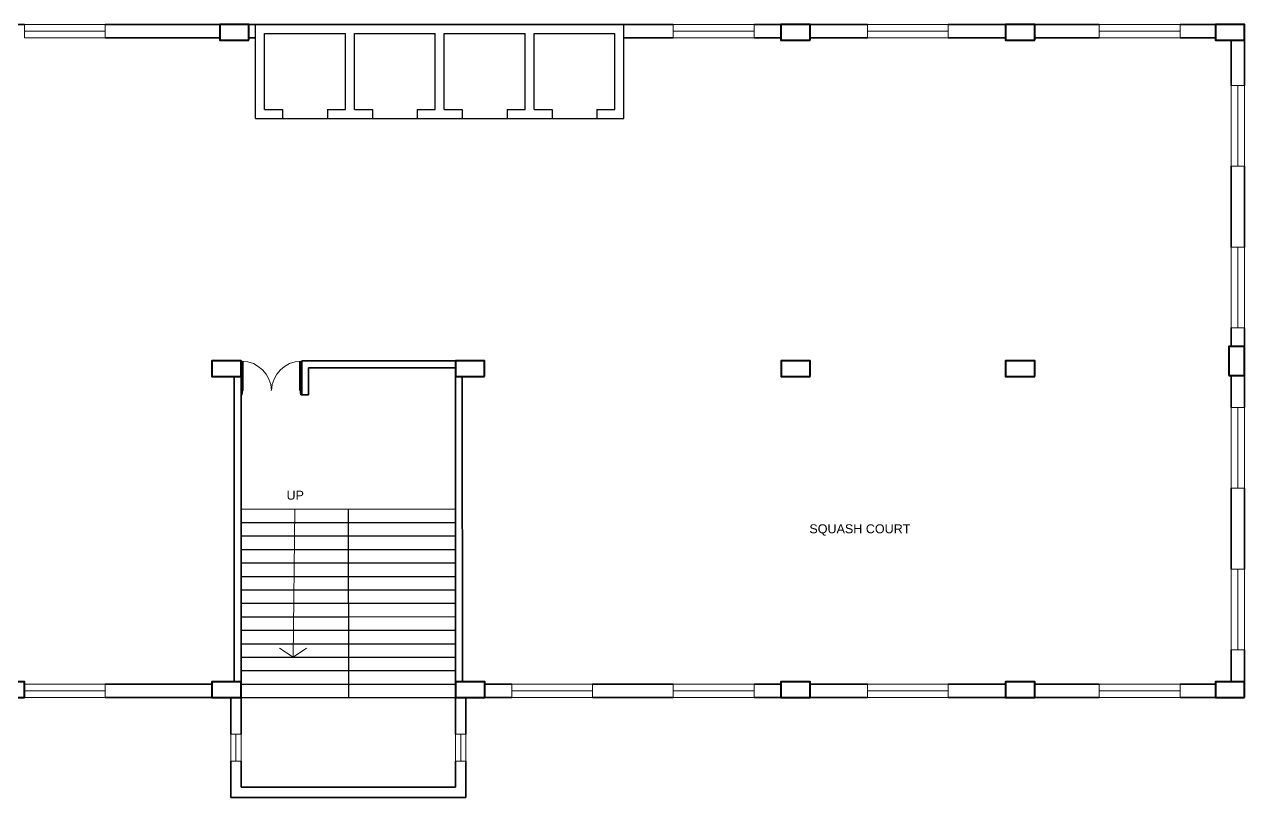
# Model space of a CAD drawing. Header units: millimetres. Extents: x 3079 to 579737, y 1565 to 1161826.
# Drawn here: x 50920 to 78095, y 450841 to 468071 of the extents above; entities that cross this region are included whole.
import ezdxf

# ---------------------------------------------------------------- set-up
doc = ezdxf.new("R2010")
doc.units = ezdxf.units.MM
for name, color, linetype, lineweight in [('1', 7, 'Continuous', 35), ('A_COL', 250, 'Continuous', 40), ('A_ELE1', 250, 'Continuous', 20), ('A_WIN-DOR', 250, 'Continuous', 30), ('IG-Area', 250, 'Continuous', 30), ('SILL', 251, 'Continuous', 18), ('WINDOW', 252, 'Continuous', 15)]:
    doc.layers.add(name, color=color, linetype=linetype, lineweight=lineweight)
doc.styles.get("Standard").update_dxf_attribs({"font": 'arial.ttf'})

msp = doc.modelspace()

# ---------------------------------------------------------------- linework, layer by layer
for p, q in [((55595, 468071), (60595, 468071)), ((57970, 468071), (56070, 468071)), ((56070, 465971), (56070, 468071)), ((60070, 468071), (57970, 468071)), ((62170, 468071), (60070, 468071)), ((64270, 468071), (62170, 468071)), ((62170, 468071), (64270, 468071)), ((64270, 465971), (64270, 468071)), ((56270, 467871), (58070, 467871)), ((56270, 466171), (56270, 467871)), ((58070, 466171), (58070, 467871)), ((58270, 467871), (60070, 467871)), ((58270, 466171), (58270, 467871)), ((60070, 466171), (60070, 467871)), ((60270, 467871), (62070, 467871)), ((60270, 466171), (60270, 467871)), ((62070, 466171), (62070, 467871)), ((62270, 467871), (64070, 467871)), ((62270, 466171), (62270, 467871)), ((64070, 466171), (64070, 467871)), ((56270, 466171), (56670, 466171)), ((56670, 466171), (56670, 465971)), ((57670, 466171), (58070, 466171)), ((57670, 466171), (57670, 465971)), ((58270, 466171), (58670, 466171)), ((58670, 466171), (58670, 465971)), ((59670, 466171), (60070, 466171)), ((59670, 466171), (59670, 465971)), ((60270, 466171), (60670, 466171)), ((60670, 466171), (60670, 465971)), ((61670, 466171), (62070, 466171)), ((61670, 466171), (61670, 465971)), ((62270, 466171), (62670, 466171)), ((62670, 466171), (62670, 465971)), ((63670, 466171), (64070, 466171)), ((63670, 466171), (63670, 465971)), ((56070, 465971), (57970, 465971)), ((57970, 465971), (60070, 465971)), ((60070, 465971), (62170, 465971)), ((62170, 465971), (64270, 465971)), ((55746, 457271), (60522, 457273)), ((58134, 457272), (58136, 453072)), ((55746, 456971), (58134, 456971)), ((58134, 456971), (60521, 456971)), ((55746, 456671), (58134, 456671)), ((58134, 456671), (60522, 456671)), ((55746, 456371), (58134, 456371)), ((58134, 456371), (60522, 456371)), ((55746, 456071), (58134, 456072)), ((58134, 456072), (60522, 456073)), ((55746, 455771), (58135, 455771)), ((58135, 455771), (60522, 455771)), ((55746, 455471), (58135, 455471)), ((58135, 455471), (60522, 455471)), ((55746, 455171), (58135, 455172)), ((58135, 455172), (60522, 455173)), ((55746, 454871), (58135, 454872)), ((58135, 454872), (60522, 454873)), ((55746, 454571), (58135, 454572)), ((58135, 454572), (60523, 454573)), ((55746, 454271), (58135, 454271)), ((58135, 454271), (60523, 454271)), ((55746, 453971), (58135, 453971)), ((58135, 453971), (60523, 453971)), ((55746, 453671), (58136, 453671)), ((58136, 453671), (60523, 453671)), ((55746, 453371), (58136, 453371)), ((58136, 453371), (60523, 453371)), ((55746, 453071), (60523, 453073))]:
    msp.add_line(p, q)
at = {"layer": '1'}
for p, q in [((47745, 468071), (50920, 468071)), ((52720, 468071), (55270, 468071)), ((55270, 468071), (65372, 468071)), ((67172, 468071), (69695, 468071)), ((71495, 468071), (74857, 468071)), ((76657, 468071), (78095, 468071)), ((78095, 468071), (78095, 466708)), ((78095, 468071), (78095, 466708)), ((52720, 467771), (55270, 467771)), ((55920, 467771), (56070, 467771)), ((65372, 467771), (64270, 467771)), ((67172, 467771), (67770, 467771)), ((69695, 467771), (68420, 467771)), ((71495, 467771), (72770, 467771)), ((74857, 467771), (73420, 467771)), ((76657, 467771), (77445, 467771)), ((77795, 466708), (77795, 467721)), ((77795, 464908), (77795, 463108)), ((78095, 464908), (78095, 463108)), ((78095, 464908), (78095, 463108)), ((77795, 461308), (77795, 460896)), ((78095, 461308), (78095, 459533)), ((78095, 461308), (78095, 459533)), ((55745, 460571), (55745, 453371)), ((60520, 460571), (57100, 460571)), ((57100, 459817), (57100, 460571)), ((60520, 460421), (57250, 460421)), ((57250, 459817), (57250, 460421)), ((55595, 460221), (55595, 453421)), ((60520, 460271), (60523, 453371)), ((60670, 460221), (60673, 453421)), ((77795, 459533), (77795, 460246)), ((57250, 459817), (57100, 459817)), ((77795, 457733), (77795, 455933)), ((78095, 457733), (78095, 455933)), ((78095, 457733), (78095, 455933)), ((77795, 454133), (77795, 453421)), ((78095, 454133), (78095, 453071)), ((78095, 454133), (78095, 453071)), ((50920, 453371), (50920, 453371)), ((50920, 453371), (50920, 453371)), ((55095, 453371), (52720, 453371)), ((55095, 453371), (52720, 453371)), ((61772, 453371), (61173, 453371)), ((61173, 453371), (61772, 453371)), ((65372, 453371), (63572, 453371)), ((63572, 453371), (64795, 453371)), ((67770, 453371), (67172, 453371)), ((69695, 453371), (68420, 453371)), ((72770, 453371), (71495, 453371)), ((74857, 453371), (73420, 453371)), ((77445, 453371), (76657, 453371)), ((50920, 453071), (50270, 453071)), ((52720, 453071), (55095, 453071)), ((55745, 453071), (55515, 453071)), ((55515, 453071), (55515, 452256)), ((55515, 452256), (55515, 453071)), ((55745, 453071), (55745, 452256)), ((60523, 453071), (60523, 452256)), ((60753, 453071), (60753, 452256)), ((61772, 453071), (61173, 453071)), ((63572, 453071), (65372, 453071)), ((67172, 453071), (69695, 453071)), ((68420, 453071), (67770, 453071)), ((71495, 453071), (72770, 453071)), ((73420, 453071), (72770, 453071)), ((74857, 453071), (73420, 453071)), ((76657, 453071), (77525, 453071)), ((78095, 453071), (77445, 453071)), ((55515, 451656), (55515, 450841)), ((55515, 451006), (55515, 451656)), ((55745, 451656), (55745, 451071)), ((60523, 451656), (60523, 451071)), ((60753, 451656), (60753, 450841)), ((55515, 450841), (60753, 450841)), ((55745, 451071), (60523, 451071))]:
    msp.add_line(p, q, dxfattribs=at)
at = {"layer": 'A_COL'}
for points in [[(55920, 467721), (55920, 468071), (55270, 468071), (55270, 467721)], [(68420, 467721), (68420, 468071), (67770, 468071), (67770, 467721)], [(73420, 467721), (73420, 468071), (72770, 468071), (72770, 467721)], [(78095, 467721), (78095, 468071), (77445, 468071), (77445, 467721)], [(77745, 460246), (78095, 460246), (78095, 460896), (77745, 460896)], [(55745, 460221), (55745, 460571), (55095, 460571), (55095, 460221)], [(61170, 460221), (61170, 460571), (60520, 460571), (60520, 460221)], [(68422, 460221), (68422, 460571), (67772, 460571), (67772, 460221)], [(73420, 460221), (73420, 460571), (72770, 460571), (72770, 460221)], [(50920, 453071), (50920, 453421), (50270, 453421), (50270, 453071)], [(55745, 453071), (55745, 453421), (55095, 453421), (55095, 453071)], [(61173, 453071), (61173, 453421), (60523, 453421), (60523, 453071)], [(68420, 453071), (68420, 453421), (67770, 453421), (67770, 453071)], [(73420, 453071), (73420, 453421), (72770, 453421), (72770, 453071)], [(78095, 453071), (78095, 453421), (77445, 453421), (77445, 453071)]]:
    msp.add_lwpolyline(points, close=True, dxfattribs=at)
at = {"layer": 'A_ELE1', "transparency": 33554687}
for centre, start, end in [((55747, 459893), 1.7422, 88.258), ((57098, 459893), 91.742, 178.2578)]:
    msp.add_arc(centre, 676, start, end, dxfattribs=at)
at = {"layer": 'A_WIN-DOR', "transparency": 33554687}
for p, q in [((55767, 459913), (55767, 460569)), ((55793, 459913), (55793, 460568)), ((57052, 459913), (57052, 460568)), ((57078, 459913), (57078, 460569)), ((55745, 459922), (55745, 459817)), ((55767, 459922), (55745, 459922)), ((55767, 459922), (55767, 459945)), ((55767, 459817), (55767, 459849)), ((55767, 459849), (55777, 459849)), ((55777, 459849), (55777, 459913)), ((56423, 459913), (56423, 459922)), ((56423, 459922), (56423, 459922)), ((56423, 459913), (56423, 459913)), ((57068, 459849), (57068, 459913)), ((57078, 459849), (57068, 459849)), ((57078, 459922), (57078, 459945)), ((57078, 459922), (57100, 459922)), ((57078, 459817), (57078, 459849)), ((57100, 459922), (57100, 459817))]:
    msp.add_line(p, q, dxfattribs=at)
at = {"layer": 'A_WIN-DOR'}
for p, q in [((55767, 459817), (55745, 459817)), ((57078, 459817), (57100, 459817))]:
    msp.add_line(p, q, dxfattribs=at)
at = {"layer": 'A_WIN-DOR', "transparency": 33554687}
for points in [[(55767, 459913), (55793, 459913)], [(56423, 459913), (56423, 459913)], [(57078, 459913), (57052, 459913)]]:
    msp.add_lwpolyline(points, dxfattribs=at)
at = {"layer": 'SILL'}
for p, q in [((52720, 468071), (50920, 468071)), ((67172, 468071), (65372, 468071)), ((69695, 468071), (71495, 468071)), ((76657, 468071), (74857, 468071)), ((52720, 467771), (50920, 467771)), ((67172, 467771), (65372, 467771)), ((69695, 467771), (71495, 467771)), ((74857, 467771), (76657, 467771)), ((77795, 466708), (77795, 464908)), ((78095, 464908), (78095, 466708)), ((77795, 463108), (77795, 461308)), ((78095, 463108), (78095, 461308)), ((77795, 459533), (77795, 457733)), ((78095, 459533), (78095, 457733)), ((56939, 457271), (56902, 453971)), ((77795, 454133), (77795, 455933)), ((78095, 455933), (78095, 454133)), ((56902, 453971), (56604, 454170)), ((56902, 453971), (57201, 454170)), ((52720, 453371), (50920, 453371)), ((61772, 453371), (63572, 453371)), ((65372, 453371), (67172, 453371)), ((69695, 453371), (71495, 453371)), ((74857, 453371), (76657, 453371)), ((52720, 453071), (50920, 453071)), ((61772, 453071), (63572, 453071)), ((65372, 453071), (67172, 453071)), ((69695, 453071), (71495, 453071)), ((74857, 453071), (76657, 453071)), ((55515, 452256), (55515, 451656)), ((55745, 452256), (55745, 451656)), ((60523, 452256), (60523, 451656)), ((60753, 452256), (60753, 451656))]:
    msp.add_line(p, q, dxfattribs=at)
at = {"layer": 'WINDOW'}
for p, q in [((50920, 468071), (50920, 467771)), ((52720, 468071), (52720, 467771)), ((65372, 468071), (65372, 467771)), ((67172, 468071), (67172, 467771)), ((69695, 468071), (69695, 467771)), ((71495, 468071), (71495, 467771)), ((74857, 468071), (74857, 467771)), ((76657, 468071), (76657, 467771)), ((52720, 467921), (50920, 467921)), ((65372, 467921), (67172, 467921)), ((69695, 467921), (71495, 467921)), ((74857, 467921), (76657, 467921)), ((77795, 466708), (78095, 466708)), ((77945, 466708), (77945, 464908)), ((77795, 464908), (78095, 464908)), ((77795, 463108), (78095, 463108)), ((77945, 461308), (77945, 463108)), ((77795, 461308), (78095, 461308)), ((77795, 459533), (78095, 459533)), ((77945, 457733), (77945, 459533)), ((77795, 457733), (78095, 457733)), ((77795, 455933), (78095, 455933)), ((77945, 454133), (77945, 455933)), ((77795, 454133), (78095, 454133)), ((50920, 453371), (50920, 453071)), ((52720, 453371), (52720, 453071)), ((61772, 453371), (61772, 453071)), ((63572, 453371), (63572, 453071)), ((65372, 453371), (65372, 453071)), ((67172, 453371), (67172, 453071)), ((69695, 453371), (69695, 453071)), ((71495, 453371), (71495, 453071)), ((74857, 453371), (74857, 453071)), ((76657, 453371), (76657, 453071)), ((52720, 453221), (50920, 453221)), ((61772, 453221), (63572, 453221)), ((65372, 453221), (67172, 453221)), ((69695, 453221), (71495, 453221)), ((74857, 453221), (76657, 453221)), ((55515, 452256), (55745, 452256)), ((55630, 452256), (55630, 451656)), ((60753, 452256), (60523, 452256)), ((60638, 452256), (60638, 451656)), ((55515, 451656), (55745, 451656)), ((60753, 451656), (60523, 451656))]:
    msp.add_line(p, q, dxfattribs=at)

# ---------------------------------------------------------------- texts
at = {"layer": 'IG-Area', "char_height": 200, "attachment_point": 1}
for s, insert in [('UP', (56758, 457679)), ('SQUASH COURT', (68402, 456931))]:
    msp.add_mtext_dynamic_manual_height_columns(s, width=38356.19, gutter_width=12.5, heights=[0], dxfattribs=dict(at, insert=insert))

doc.saveas('drawing.dxf')
